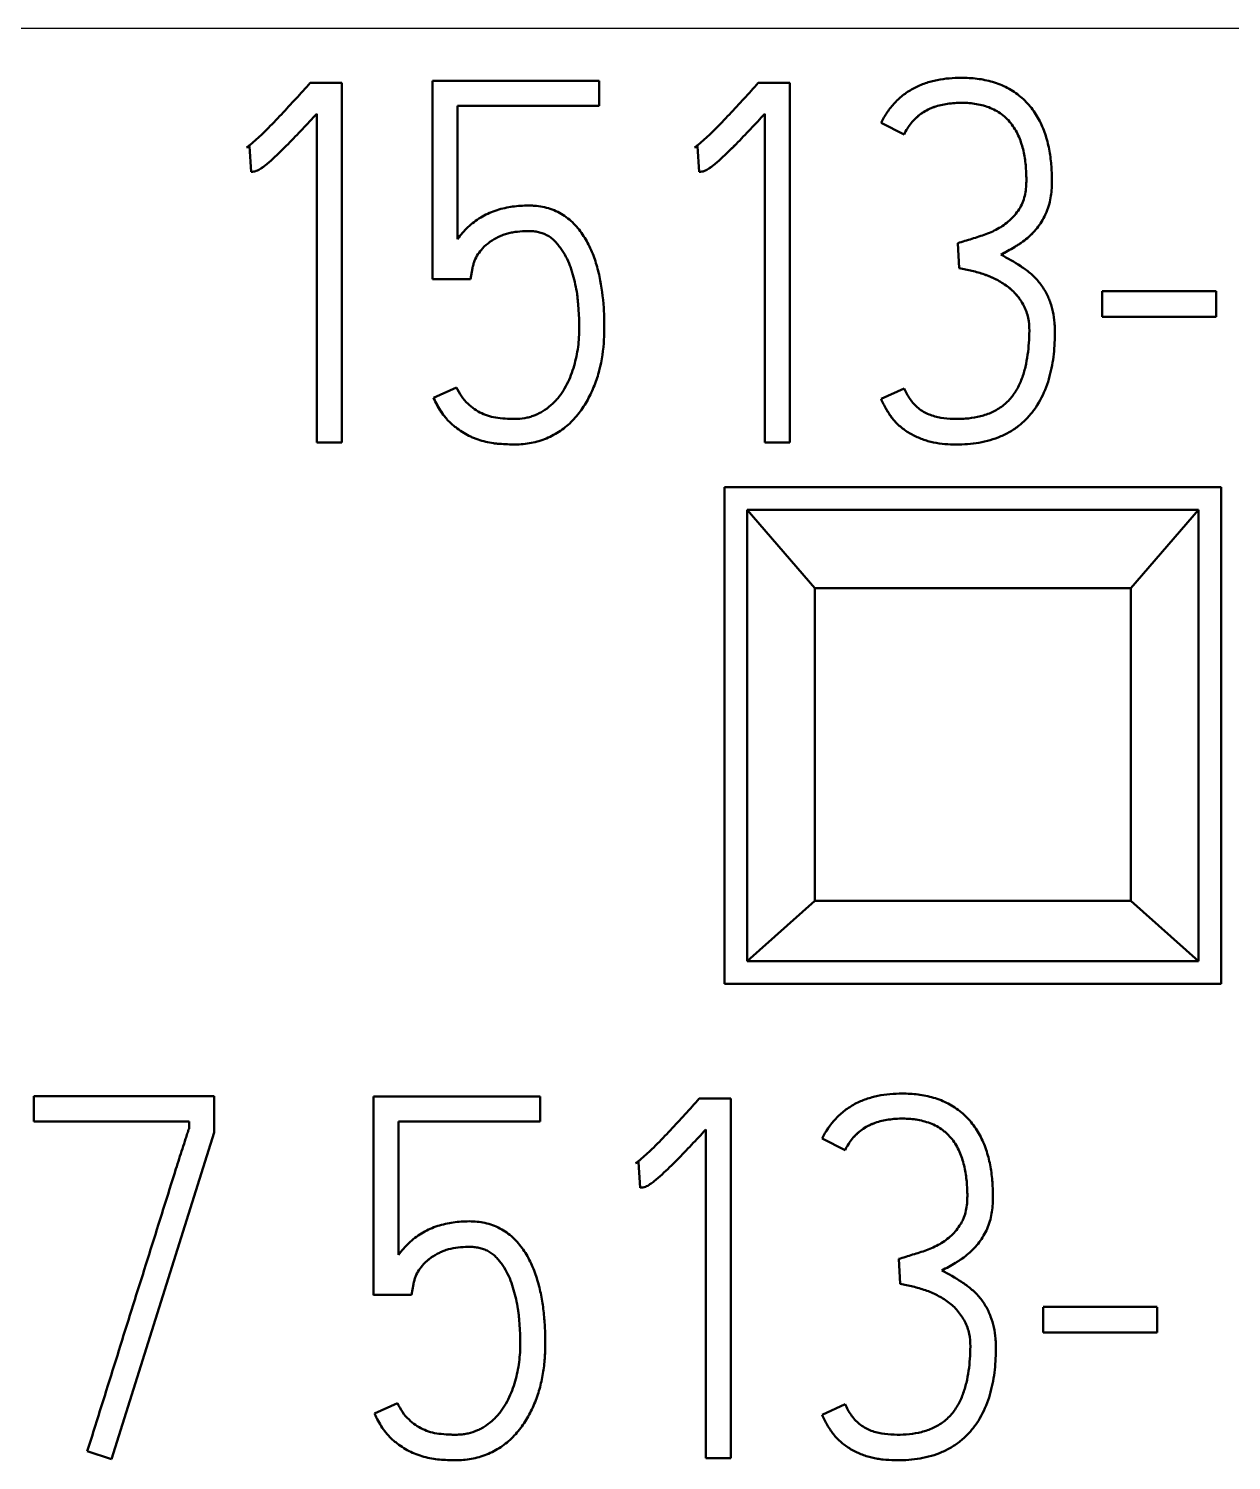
# Model space of a CAD drawing. Header units: millimetres. Extents: x 0 to 841, y 0 to 594.
# Drawn here: x 121.3 to 126.62, y 263.3 to 269.65 of the extents above; entities that cross this region are included whole.
import ezdxf

# ---------------------------------------------------------------- set-up
doc = ezdxf.new("R2010")
doc.units = ezdxf.units.MM
doc.layers.add('1', color=7, linetype='Continuous')

msp = doc.modelspace()

# ---------------------------------------------------------------- linework, layer by layer
at = {"layer": '1', "color": 7, "linetype": 'Continuous', "lineweight": 25}
msp.add_line((141.88, 269.6467), (117.08, 269.6467), dxfattribs=at)
at = {"layer": '1', "color": 7, "linetype": 'Continuous', "lineweight": 50}
for p, q in [((122.5453, 269.4068), (122.5297, 269.3889)), ((122.6851, 269.4068), (122.5453, 269.4068)), ((122.6851, 267.8131), (122.6851, 269.4066)), ((123.8258, 269.4156), (123.0869, 269.4156)), ((123.0869, 269.4154), (123.0869, 268.5364)), ((123.8258, 269.3046), (123.8258, 269.4154)), ((124.5296, 269.4068), (124.514, 269.3889)), ((124.6694, 269.4068), (124.5296, 269.4068)), ((124.6694, 267.8131), (124.6694, 269.4066)), ((125.3598, 269.3125), (125.3598, 269.3125)), ((122.5743, 269.2691), (122.5743, 267.8131)), ((123.8258, 269.3047), (123.1978, 269.3047)), ((123.1978, 269.3047), (123.8258, 269.3047)), ((123.1978, 268.7139), (123.1978, 269.3046)), ((124.5585, 269.2691), (124.5585, 267.8131)), ((125.1755, 269.1783), (125.0734, 269.2293)), ((125.0734, 269.2293), (125.1755, 269.1783)), ((125.0734, 269.2293), (125.0734, 269.2293)), ((122.2768, 269.1249), (122.2635, 269.1204)), ((122.2635, 269.1204), (122.2768, 269.1249)), ((122.2768, 269.1249), (122.2837, 269.0118)), ((122.2768, 269.1249), (122.2768, 269.1249)), ((124.2611, 269.1249), (124.2477, 269.1204)), ((124.2477, 269.1204), (124.2611, 269.1249)), ((124.2611, 269.1249), (124.2679, 269.0118)), ((124.2611, 269.1249), (124.2611, 269.1249)), ((125.1755, 269.1783), (125.1755, 269.1783)), ((122.2635, 269.1204), (122.2635, 269.1204)), ((124.2477, 269.1204), (124.2477, 269.1204)), ((122.2837, 269.0118), (122.2837, 269.0118)), ((122.3067, 269.016), (122.3067, 269.016)), ((124.2679, 269.0118), (124.2679, 269.0118)), ((124.291, 269.016), (124.291, 269.016)), ((125.8302, 268.9741), (125.8302, 268.9741)), ((125.4131, 268.6965), (125.4196, 268.5856)), ((123.2732, 268.6175), (123.2732, 268.6175)), ((123.3089, 268.6731), (123.3089, 268.6731)), ((123.2644, 268.5853), (123.2556, 268.5366)), ((123.2556, 268.5366), (123.2644, 268.5853)), ((123.2659, 268.5941), (123.2644, 268.5853)), ((123.2644, 268.5853), (123.2644, 268.5853)), ((123.2556, 268.5366), (123.0869, 268.5366)), ((123.0869, 268.5366), (123.2556, 268.5366)), ((123.2556, 268.5366), (123.2556, 268.5366)), ((126.558, 268.4836), (126.0522, 268.4836)), ((126.0522, 268.4834), (126.0522, 268.3703)), ((126.558, 268.3703), (126.558, 268.4834)), ((126.558, 268.3705), (126.0522, 268.3705)), ((126.0522, 268.3705), (126.558, 268.3705)), ((123.8479, 268.3214), (123.8479, 268.3214)), ((125.8435, 268.3038), (125.8435, 268.3038)), ((123.1932, 268.0574), (123.0915, 268.0109)), ((125.1755, 268.0529), (125.0734, 268.0064)), ((123.0915, 268.0109), (123.0915, 268.0109)), ((125.0734, 268.0064), (125.0734, 268.0064)), ((122.6851, 267.8133), (122.5743, 267.8133)), ((122.5743, 267.8133), (122.6851, 267.8133)), ((124.6694, 267.8133), (124.5585, 267.8133)), ((124.5585, 267.8133), (124.6694, 267.8133)), ((124.38, 267.6156), (124.38, 265.4156)), ((126.58, 267.6156), (124.38, 267.6156)), ((126.58, 265.4156), (126.58, 267.6156)), ((126.48, 267.5156), (124.48, 267.5156)), ((124.48, 267.5156), (124.78, 267.1682)), ((124.48, 265.5156), (124.48, 267.5156)), ((126.18, 267.1682), (126.48, 267.5156)), ((126.48, 267.5156), (126.48, 265.5156)), ((124.78, 267.1682), (126.18, 267.1682)), ((124.78, 267.1682), (124.78, 265.7835)), ((126.18, 265.7835), (126.18, 267.1682)), ((124.78, 265.7835), (124.48, 265.5156)), ((124.78, 265.7835), (126.18, 265.7835)), ((126.48, 265.5156), (126.18, 265.7835)), ((126.48, 265.5156), (124.48, 265.5156)), ((124.38, 265.4156), (126.58, 265.4156)), ((121.3208, 264.9178), (122.1195, 264.9178)), ((121.3208, 264.8046), (121.3208, 264.9177)), ((122.1195, 264.9177), (122.1195, 264.7558)), ((122.8256, 264.9156), (123.5644, 264.9156)), ((122.8256, 264.0364), (122.8256, 264.9154)), ((123.5644, 264.9154), (123.5644, 264.8046)), ((124.2526, 264.8889), (124.2682, 264.9068)), ((124.2682, 264.9068), (124.408, 264.9068)), ((124.408, 264.9066), (124.408, 263.3131)), ((125.0985, 264.8125), (125.0985, 264.8125)), ((121.3208, 264.8047), (122.0087, 264.8047)), ((122.0087, 264.8047), (121.3208, 264.8047)), ((121.6647, 263.3091), (122.1195, 264.7559)), ((122.1195, 264.7559), (121.6647, 263.3091)), ((122.0087, 264.7734), (122.0087, 264.8046)), ((122.9364, 264.8047), (123.5644, 264.8047)), ((123.5644, 264.8047), (122.9364, 264.8047)), ((122.9364, 264.8046), (122.9364, 264.2139)), ((124.2972, 263.3131), (124.2972, 264.7691)), ((124.8121, 264.7293), (124.9141, 264.6783)), ((124.9141, 264.6783), (124.8121, 264.7293)), ((124.8121, 264.7293), (124.8121, 264.7293)), ((123.9864, 264.6204), (123.9997, 264.6249)), ((123.9997, 264.6249), (123.9864, 264.6204)), ((123.9864, 264.6204), (123.9864, 264.6204)), ((124.0065, 264.5118), (123.9997, 264.6249)), ((123.9997, 264.6249), (123.9997, 264.6249)), ((124.9141, 264.6783), (124.9141, 264.6783)), ((124.0065, 264.5118), (124.0143, 264.5124)), ((124.0296, 264.516), (124.0296, 264.516)), ((125.5688, 264.4741), (125.5688, 264.4741)), ((125.1583, 264.0856), (125.1518, 264.1965)), ((123.0118, 264.1175), (123.0118, 264.1175)), ((123.0476, 264.1731), (123.0476, 264.1731)), ((122.9943, 264.0366), (123.003, 264.0853)), ((123.003, 264.0853), (122.9943, 264.0366)), ((123.003, 264.0853), (123.003, 264.0853)), ((122.8256, 264.0366), (122.9943, 264.0366)), ((122.9943, 264.0366), (122.8256, 264.0366)), ((122.9943, 264.0366), (122.9943, 264.0366)), ((125.7909, 263.9836), (126.2967, 263.9836)), ((125.7909, 263.8703), (125.7909, 263.9834)), ((126.2967, 263.9834), (126.2967, 263.8703)), ((125.7909, 263.8705), (126.2967, 263.8705)), ((126.2967, 263.8705), (125.7909, 263.8705)), ((123.5865, 263.8214), (123.5865, 263.8214)), ((125.5822, 263.8038), (125.5822, 263.8038)), ((122.8301, 263.5109), (122.9319, 263.5574)), ((124.8121, 263.5064), (124.9141, 263.5529)), ((122.8301, 263.5109), (122.8301, 263.5109)), ((124.8121, 263.5064), (124.8121, 263.5064)), ((121.5581, 263.3445), (121.6647, 263.3091)), ((121.6647, 263.3091), (121.5581, 263.3445)), ((121.5581, 263.3445), (121.5581, 263.3445)), ((121.6647, 263.3091), (121.6647, 263.3091)), ((124.408, 263.3133), (124.2972, 263.3133)), ((124.2972, 263.3133), (124.408, 263.3133))]:
    msp.add_line(p, q, dxfattribs=at)
for points, knots in [([(122.5297, 269.3889), (122.5088, 269.3653), (122.4874, 269.3421), (122.4446, 269.2957), (122.4232, 269.2726), (122.3798, 269.2268), (122.3579, 269.204), (122.3239, 269.1711), (122.3124, 269.1603), (122.2946, 269.1448), (122.2886, 269.1396), (122.2795, 269.1321), (122.2764, 269.1296), (122.2701, 269.1248), (122.2669, 269.1225), (122.2635, 269.1204)], [0, 0, 0, 0, 0.25, 0.25, 0.5, 0.5, 0.75, 0.75, 0.875, 0.875, 0.9375, 0.9375, 0.96875, 0.96875, 1, 1, 1, 1]), ([(124.514, 269.3889), (124.493, 269.3653), (124.4717, 269.3421), (124.4289, 269.2957), (124.4074, 269.2726), (124.364, 269.2268), (124.3421, 269.204), (124.3081, 269.1711), (124.2966, 269.1603), (124.2788, 269.1448), (124.2728, 269.1396), (124.2637, 269.1321), (124.2606, 269.1296), (124.2543, 269.1248), (124.2512, 269.1225), (124.2477, 269.1204)], [0, 0, 0, 0, 0.25, 0.25, 0.5, 0.5, 0.75, 0.75, 0.875, 0.875, 0.9375, 0.9375, 0.96875, 0.96875, 1, 1, 1, 1]), ([(125.4287, 269.4289), (125.3925, 269.4289), (125.3568, 269.4259), (125.3042, 269.4152), (125.2868, 269.4106), (125.2611, 269.4017), (125.2526, 269.3984), (125.236, 269.3912), (125.2117, 269.3796), (125.1889, 269.3652), (125.1673, 269.3487), (125.1603, 269.3429), (125.1469, 269.3308), (125.1277, 269.3119), (125.111, 269.2909), (125.0907, 269.2612), (125.0815, 269.2455), (125.0734, 269.2293)], [0, 0, 0, 0, 0.25, 0.25, 0.375, 0.375, 0.4375, 0.4375, 0.5, 0.625, 0.625, 0.6875, 0.6875, 0.75, 0.875, 0.875, 1, 1, 1, 1]), ([(125.6039, 268.6455), (125.6248, 268.6559), (125.6451, 268.6672), (125.6698, 268.6823), (125.6747, 268.6853), (125.6844, 268.6915), (125.6893, 268.6947), (125.7035, 268.7045), (125.7217, 268.7187), (125.7386, 268.7347), (125.7548, 268.7516), (125.7627, 268.7605), (125.7838, 268.7884), (125.7953, 268.8086), (125.807, 268.8355), (125.8092, 268.8409), (125.8133, 268.8519), (125.8151, 268.8574), (125.8199, 268.8741), (125.8224, 268.8854), (125.8282, 268.9197), (125.8298, 268.9431), (125.8303, 268.9778), (125.8301, 268.9894), (125.8294, 269.0125), (125.8289, 269.024), (125.8263, 269.0585), (125.8236, 269.0814), (125.8154, 269.127), (125.8099, 269.1499), (125.7958, 269.1942), (125.7872, 269.2157), (125.7713, 269.2467), (125.7655, 269.2569), (125.753, 269.2767), (125.7462, 269.2862), (125.7248, 269.3136), (125.7088, 269.3302), (125.682, 269.3527), (125.6725, 269.3598), (125.653, 269.3729), (125.6429, 269.3788), (125.612, 269.3951), (125.5902, 269.4037), (125.5449, 269.4171), (125.522, 269.4217), (125.4757, 269.4276), (125.4523, 269.4289), (125.4287, 269.4289)], [0, 0, 0, 0, 0.0625, 0.0625, 0.078125, 0.078125, 0.09375, 0.09375, 0.125, 0.15625, 0.15625, 0.1875, 0.1875, 0.25, 0.25, 0.265625, 0.265625, 0.28125, 0.28125, 0.3125, 0.3125, 0.375, 0.375, 0.40625, 0.40625, 0.4375, 0.4375, 0.5, 0.5, 0.5625, 0.5625, 0.625, 0.625, 0.65625, 0.65625, 0.6875, 0.6875, 0.75, 0.75, 0.78125, 0.78125, 0.8125, 0.8125, 0.875, 0.875, 0.9375, 0.9375, 1, 1, 1, 1]), ([(125.1755, 269.1783), (125.1844, 269.1959), (125.1947, 269.2127), (125.2131, 269.2356), (125.2198, 269.243), (125.2344, 269.2565), (125.242, 269.2628), (125.2578, 269.2745), (125.2661, 269.2798), (125.2791, 269.2869), (125.2835, 269.2891), (125.2926, 269.2932), (125.2973, 269.2951), (125.3207, 269.304), (125.34, 269.3092), (125.3598, 269.3125)], [0, 0, 0, 0, 0.25, 0.25, 0.375, 0.375, 0.5, 0.5, 0.625, 0.625, 0.6875, 0.6875, 0.75, 0.75, 1, 1, 1, 1]), ([(125.3598, 269.3125), (125.3499, 269.3109), (125.3402, 269.3088), (125.321, 269.3036), (125.3115, 269.3005), (125.2929, 269.2934), (125.2838, 269.2894), (125.2665, 269.2801), (125.2582, 269.2748), (125.2422, 269.263), (125.2345, 269.2566), (125.22, 269.2432), (125.2134, 269.236), (125.1949, 269.213), (125.1845, 269.196), (125.1755, 269.1783)], [0, 0, 0, 0, 0.125, 0.125, 0.25, 0.25, 0.375, 0.375, 0.5, 0.5, 0.625, 0.625, 0.75, 0.75, 1, 1, 1, 1]), ([(125.3598, 269.3125), (125.3812, 269.3157), (125.4026, 269.3177), (125.4454, 269.3183), (125.4667, 269.3171), (125.4987, 269.3124), (125.5094, 269.3103), (125.5304, 269.3051), (125.551, 269.2987), (125.5707, 269.2898), (125.5898, 269.2795), (125.599, 269.2737), (125.6162, 269.2609), (125.6243, 269.2539), (125.6394, 269.2387), (125.6465, 269.2305), (125.6659, 269.2045), (125.6763, 269.1858), (125.6931, 269.1459), (125.6993, 269.1255), (125.7087, 269.0839), (125.7119, 269.0628), (125.7161, 269.02), (125.717, 268.9987), (125.7171, 268.956), (125.7158, 268.9348), (125.7094, 268.9032), (125.7065, 268.8925), (125.6991, 268.8722), (125.6945, 268.8625), (125.6834, 268.8441), (125.6772, 268.8351), (125.6637, 268.818), (125.6492, 268.8019), (125.6327, 268.788), (125.6151, 268.775), (125.6059, 268.7691), (125.5779, 268.7526), (125.5583, 268.7435), (125.5278, 268.7322), (125.5174, 268.7289), (125.4966, 268.7222), (125.4654, 268.7122), (125.4341, 268.7027), (125.4131, 268.6965)], [0, 0, 0, 0, 0.0625, 0.0625, 0.125, 0.125, 0.15625, 0.15625, 0.1875, 0.21875, 0.21875, 0.25, 0.25, 0.28125, 0.28125, 0.3125, 0.3125, 0.375, 0.375, 0.4375, 0.4375, 0.5, 0.5, 0.5625, 0.5625, 0.625, 0.625, 0.65625, 0.65625, 0.6875, 0.6875, 0.71875, 0.71875, 0.75, 0.78125, 0.78125, 0.8125, 0.8125, 0.875, 0.875, 0.90625, 0.90625, 0.9375, 1, 1, 1, 1]), ([(122.3067, 269.016), (122.3106, 269.0172), (122.314, 269.0189), (122.3207, 269.0227), (122.3305, 269.0289), (122.3397, 269.0358), (122.3578, 269.0503), (122.3694, 269.0605), (122.4034, 269.0917), (122.4254, 269.1134), (122.4687, 269.1572), (122.49, 269.1794), (122.5324, 269.2241), (122.5534, 269.2466), (122.5743, 269.2693)], [0, 0, 0, 0, 0.03125, 0.03125, 0.0625, 0.125, 0.125, 0.25, 0.25, 0.5, 0.5, 0.75, 0.75, 1, 1, 1, 1]), ([(122.5743, 269.2693), (122.5534, 269.2466), (122.5324, 269.2241), (122.49, 269.1794), (122.4687, 269.1572), (122.4391, 269.1272), (122.4311, 269.1192), (122.4231, 269.1113)], [0, 0, 0, 0, 0.422543, 0.422543, 0.845085, 0.845085, 1, 1, 1, 1]), ([(124.291, 269.016), (124.2948, 269.0172), (124.2983, 269.0189), (124.305, 269.0227), (124.3147, 269.0289), (124.3239, 269.0358), (124.342, 269.0503), (124.3536, 269.0605), (124.3877, 269.0917), (124.4096, 269.1134), (124.4529, 269.1572), (124.4743, 269.1794), (124.5166, 269.2241), (124.5376, 269.2466), (124.5585, 269.2693)], [0, 0, 0, 0, 0.03125, 0.03125, 0.0625, 0.125, 0.125, 0.25, 0.25, 0.5, 0.5, 0.75, 0.75, 1, 1, 1, 1]), ([(124.5585, 269.2693), (124.5376, 269.2466), (124.5166, 269.2241), (124.4743, 269.1794), (124.4529, 269.1572), (124.4233, 269.1272), (124.4153, 269.1192), (124.4073, 269.1113)], [0, 0, 0, 0, 0.422543, 0.422543, 0.845085, 0.845085, 1, 1, 1, 1]), ([(122.2837, 269.0118), (122.2876, 269.0118), (122.2915, 269.0124), (122.2992, 269.0139), (122.303, 269.0149), (122.3067, 269.016)], [0, 0, 0, 0, 0.5, 0.5, 1, 1, 1, 1]), ([(122.3067, 269.016), (122.303, 269.0149), (122.2992, 269.0139), (122.2915, 269.0124), (122.2876, 269.0118), (122.2837, 269.0118)], [0, 0, 0, 0, 0.5, 0.5, 1, 1, 1, 1]), ([(122.3386, 269.0351), (122.3348, 269.0322), (122.331, 269.0295), (122.3239, 269.0247), (122.3207, 269.0226), (122.314, 269.0189), (122.3105, 269.0172), (122.3067, 269.016)], [0, 0, 0, 0, 0.377432, 0.377432, 0.688716, 0.688716, 1, 1, 1, 1]), ([(124.2679, 269.0118), (124.2718, 269.0118), (124.2757, 269.0124), (124.2834, 269.0139), (124.2872, 269.0149), (124.291, 269.016)], [0, 0, 0, 0, 0.5, 0.5, 1, 1, 1, 1]), ([(124.291, 269.016), (124.2872, 269.0149), (124.2834, 269.0139), (124.2757, 269.0124), (124.2718, 269.0118), (124.2679, 269.0118)], [0, 0, 0, 0, 0.5, 0.5, 1, 1, 1, 1]), ([(124.3228, 269.0351), (124.3191, 269.0322), (124.3153, 269.0295), (124.3082, 269.0247), (124.3049, 269.0226), (124.2982, 269.0189), (124.2947, 269.0172), (124.291, 269.016)], [0, 0, 0, 0, 0.377432, 0.377432, 0.688716, 0.688716, 1, 1, 1, 1]), ([(123.0915, 268.0109), (123.1011, 267.9898), (123.112, 267.9694), (123.1312, 267.9408), (123.138, 267.9315), (123.1492, 267.9182), (123.153, 267.9139), (123.1611, 267.9054), (123.1653, 267.9013), (123.174, 267.8934), (123.1784, 267.8897), (123.1875, 267.8824), (123.2012, 267.8717), (123.2156, 267.8619), (123.2354, 267.8499), (123.2457, 267.8443), (123.2616, 267.8368), (123.2671, 267.8345), (123.278, 267.8302), (123.2835, 267.8282), (123.3111, 267.8189), (123.3337, 267.8132), (123.3628, 267.8091), (123.3687, 267.8085), (123.3804, 267.8075), (123.3863, 267.8071), (123.4039, 267.806), (123.4156, 267.8054), (123.4391, 267.8045), (123.4509, 267.8043), (123.4743, 267.805), (123.486, 267.8058), (123.5094, 267.8086), (123.5211, 267.8105), (123.5443, 267.8155), (123.5557, 267.8186), (123.5893, 267.8296), (123.6107, 267.8391), (123.6416, 267.8568), (123.6516, 267.8632), (123.6706, 267.877), (123.6889, 267.8917), (123.7056, 267.9081), (123.7215, 267.9255), (123.7291, 267.9346), (123.7505, 267.9627), (123.7631, 267.9823), (123.7799, 268.0129), (123.7852, 268.0233), (123.7951, 268.0446), (123.7997, 268.0554), (123.8126, 268.0882), (123.8198, 268.1104), (123.8374, 268.1778), (123.8438, 268.2239), (123.8478, 268.2941), (123.8481, 268.3174), (123.8475, 268.364), (123.8466, 268.3872), (123.8421, 268.4567), (123.8364, 268.5028), (123.8216, 268.5715), (123.8156, 268.5943), (123.801, 268.6388), (123.7924, 268.6606), (123.777, 268.6924), (123.7715, 268.7028), (123.7596, 268.723), (123.7533, 268.7328), (123.7329, 268.7613), (123.7177, 268.7789), (123.6911, 268.8026), (123.6818, 268.81), (123.6623, 268.8233), (123.6522, 268.8292), (123.631, 268.8397), (123.6199, 268.8443), (123.5974, 268.8519), (123.5745, 268.8579), (123.5511, 268.861), (123.5332, 268.8624), (123.5273, 268.8627), (123.5154, 268.863), (123.5095, 268.863), (123.48, 268.8625), (123.4565, 268.8607), (123.4216, 268.8552), (123.41, 268.8529), (123.387, 268.8471), (123.3755, 268.8438), (123.3531, 268.8361), (123.3421, 268.8317), (123.3208, 268.8218), (123.3105, 268.8161), (123.2903, 268.8038), (123.2803, 268.7972), (123.2614, 268.7829), (123.2525, 268.7753), (123.2269, 268.7511), (123.2113, 268.7336), (123.1978, 268.7141)], [0, 0, 0, 0, 0.03125, 0.03125, 0.046875, 0.046875, 0.054687, 0.054687, 0.0625, 0.0625, 0.070312, 0.070312, 0.078125, 0.09375, 0.09375, 0.109375, 0.109375, 0.117187, 0.117187, 0.125, 0.125, 0.15625, 0.15625, 0.164062, 0.164062, 0.171875, 0.171875, 0.1875, 0.1875, 0.203125, 0.203125, 0.21875, 0.21875, 0.234375, 0.234375, 0.25, 0.25, 0.28125, 0.28125, 0.296875, 0.296875, 0.3125, 0.328125, 0.328125, 0.34375, 0.34375, 0.375, 0.375, 0.390625, 0.390625, 0.40625, 0.40625, 0.4375, 0.4375, 0.5, 0.5, 0.53125, 0.53125, 0.5625, 0.5625, 0.625, 0.625, 0.65625, 0.65625, 0.6875, 0.6875, 0.703125, 0.703125, 0.71875, 0.71875, 0.75, 0.75, 0.765625, 0.765625, 0.78125, 0.78125, 0.796875, 0.796875, 0.8125, 0.828125, 0.828125, 0.835938, 0.835938, 0.84375, 0.84375, 0.875, 0.875, 0.890625, 0.890625, 0.90625, 0.90625, 0.921875, 0.921875, 0.9375, 0.9375, 0.953125, 0.953125, 0.96875, 0.96875, 1, 1, 1, 1]), ([(123.3089, 268.6731), (123.3186, 268.6842), (123.3297, 268.6936), (123.3535, 268.7102), (123.3663, 268.7174), (123.3826, 268.7256), (123.3859, 268.7272), (123.3925, 268.7301), (123.4027, 268.7342), (123.4131, 268.7375), (123.4272, 268.7412), (123.4344, 268.7428), (123.4488, 268.7454), (123.4561, 268.7464), (123.4778, 268.7488), (123.4924, 268.7496), (123.5144, 268.7499), (123.5217, 268.7498), (123.5364, 268.7487), (123.5508, 268.7468), (123.565, 268.7432), (123.5789, 268.7385), (123.5857, 268.7356), (123.5986, 268.729), (123.6047, 268.7252), (123.6165, 268.7167), (123.6221, 268.7119), (123.6325, 268.7016), (123.6372, 268.6961), (123.6465, 268.685), (123.6509, 268.6792), (123.6635, 268.6616), (123.6712, 268.6491), (123.6846, 268.6235), (123.6905, 268.6103), (123.6981, 268.5901), (123.7004, 268.5833), (123.7048, 268.5697), (123.7069, 268.5628), (123.7128, 268.542), (123.7164, 268.528), (123.7225, 268.4998), (123.7263, 268.4787), (123.729, 268.4574), (123.7305, 268.4433), (123.7311, 268.4362), (123.733, 268.4149), (123.7341, 268.4007), (123.7358, 268.3723), (123.7364, 268.3581), (123.7371, 268.3296), (123.7372, 268.3153), (123.7359, 268.2724), (123.7331, 268.2435), (123.7234, 268.187), (123.7166, 268.1591), (123.7028, 268.1182), (123.6976, 268.1046), (123.6859, 268.0783), (123.6794, 268.0655), (123.665, 268.0407), (123.6571, 268.0287), (123.6437, 268.0115), (123.639, 268.006), (123.6293, 267.9953), (123.6141, 267.9798), (123.5972, 267.9663), (123.5792, 267.954), (123.573, 267.9501), (123.5603, 267.943), (123.5474, 267.9365), (123.5339, 267.9314), (123.5202, 267.9269), (123.5131, 267.925), (123.4917, 267.9203), (123.4774, 267.9185), (123.4557, 267.9176), (123.4485, 267.9176), (123.4341, 267.9178), (123.4268, 267.918), (123.4051, 267.919), (123.3906, 267.9203), (123.3762, 267.9222)], [0, 0, 0, 0, 0.03125, 0.03125, 0.0625, 0.0625, 0.070312, 0.070312, 0.078125, 0.09375, 0.09375, 0.109375, 0.109375, 0.125, 0.125, 0.15625, 0.15625, 0.171875, 0.171875, 0.1875, 0.203125, 0.203125, 0.21875, 0.21875, 0.234375, 0.234375, 0.25, 0.25, 0.265625, 0.265625, 0.28125, 0.28125, 0.3125, 0.3125, 0.34375, 0.34375, 0.359375, 0.359375, 0.375, 0.375, 0.40625, 0.40625, 0.4375, 0.453125, 0.453125, 0.46875, 0.46875, 0.5, 0.5, 0.53125, 0.53125, 0.5625, 0.5625, 0.625, 0.625, 0.6875, 0.6875, 0.71875, 0.71875, 0.75, 0.75, 0.78125, 0.78125, 0.796875, 0.796875, 0.8125, 0.84375, 0.84375, 0.859375, 0.859375, 0.875, 0.890625, 0.890625, 0.90625, 0.90625, 0.9375, 0.9375, 0.953125, 0.953125, 0.96875, 0.96875, 1, 1, 1, 1]), ([(125.7432, 268.7395), (125.7365, 268.7327), (125.7294, 268.7261), (125.7133, 268.7122), (125.7041, 268.705), (125.6897, 268.6949), (125.6848, 268.6918), (125.675, 268.6855), (125.6503, 268.6701), (125.6249, 268.6559), (125.6039, 268.6455)], [0, 0, 0, 0, 0.171328, 0.171328, 0.378496, 0.378496, 0.48208, 0.48208, 0.585664, 1, 1, 1, 1]), ([(123.2644, 268.5853), (123.2644, 268.5867), (123.2646, 268.5881), (123.2651, 268.5908), (123.2654, 268.5922), (123.2664, 268.5963), (123.2672, 268.5989), (123.2696, 268.6069), (123.2714, 268.6122), (123.2732, 268.6175)], [0, 0, 0, 0, 0.125, 0.125, 0.25, 0.25, 0.5, 0.5, 1, 1, 1, 1]), ([(123.2732, 268.6175), (123.2769, 268.6279), (123.2822, 268.6377), (123.2945, 268.6562), (123.3015, 268.6648), (123.3089, 268.6731)], [0, 0, 0, 0, 0.5, 0.5, 1, 1, 1, 1]), ([(123.3089, 268.6731), (123.3015, 268.6648), (123.2945, 268.6562), (123.2822, 268.6377), (123.2769, 268.628), (123.2732, 268.6175)], [0, 0, 0, 0, 0.5, 0.5, 1, 1, 1, 1]), ([(125.0734, 268.0064), (125.0802, 267.991), (125.0879, 267.9761), (125.1004, 267.9545), (125.1048, 267.9474), (125.1116, 267.9369), (125.1139, 267.9335), (125.1186, 267.9266), (125.1261, 267.9166), (125.1344, 267.9071), (125.1463, 267.8948), (125.1525, 267.8891), (125.1717, 267.8727), (125.1854, 267.863), (125.2142, 267.846), (125.2294, 267.8387), (125.2531, 267.8291), (125.261, 267.8262), (125.2771, 267.8208), (125.2852, 267.8184), (125.3098, 267.8124), (125.3265, 267.8096), (125.3604, 267.8059), (125.3772, 267.805), (125.4277, 267.804), (125.4613, 267.8056), (125.5113, 267.8129), (125.5279, 267.8161), (125.561, 267.8246), (125.5933, 267.8349), (125.6238, 267.8493), (125.646, 267.8617), (125.6533, 267.8662), (125.6676, 267.8756), (125.6882, 267.8904), (125.707, 267.9072), (125.7245, 267.9254), (125.7301, 267.9316), (125.7409, 267.9446), (125.7462, 267.9513), (125.7712, 267.9856), (125.7872, 268.0152), (125.8063, 268.0622), (125.8119, 268.0782), (125.8213, 268.1104), (125.8253, 268.1266), (125.8353, 268.1757), (125.8394, 268.2089), (125.8427, 268.2593), (125.8433, 268.2762), (125.8435, 268.3014), (125.8436, 268.3098), (125.8431, 268.3265), (125.8426, 268.3349), (125.8406, 268.3599), (125.8383, 268.3766), (125.8329, 268.4014), (125.8308, 268.4097), (125.826, 268.4258), (125.8232, 268.4338), (125.8142, 268.4573), (125.807, 268.4725), (125.7941, 268.4944), (125.7894, 268.5016), (125.7796, 268.5154), (125.7744, 268.522), (125.758, 268.5412), (125.7461, 268.5531), (125.7267, 268.5695), (125.7199, 268.5748), (125.7061, 268.5848), (125.6991, 268.5895), (125.6636, 268.6128), (125.6341, 268.6297), (125.6039, 268.6455)], [0, 0, 0, 0, 0.03125, 0.03125, 0.046875, 0.046875, 0.054688, 0.054688, 0.0625, 0.078125, 0.078125, 0.09375, 0.09375, 0.125, 0.125, 0.15625, 0.15625, 0.171875, 0.171875, 0.1875, 0.1875, 0.21875, 0.21875, 0.25, 0.25, 0.3125, 0.3125, 0.34375, 0.34375, 0.375, 0.40625, 0.40625, 0.421875, 0.421875, 0.4375, 0.46875, 0.46875, 0.484375, 0.484375, 0.5, 0.5, 0.5625, 0.5625, 0.59375, 0.59375, 0.625, 0.625, 0.6875, 0.6875, 0.71875, 0.71875, 0.734375, 0.734375, 0.75, 0.75, 0.78125, 0.78125, 0.796875, 0.796875, 0.8125, 0.8125, 0.84375, 0.84375, 0.859375, 0.859375, 0.875, 0.875, 0.90625, 0.90625, 0.921875, 0.921875, 0.9375, 0.9375, 1, 1, 1, 1]), ([(125.4196, 268.5856), (125.4387, 268.5825), (125.4575, 268.5785), (125.4854, 268.5714), (125.4947, 268.5689), (125.5131, 268.5635), (125.5223, 268.5607), (125.5497, 268.5514), (125.5673, 268.544), (125.5926, 268.5308), (125.6008, 268.5261), (125.617, 268.5161), (125.625, 268.5108), (125.6482, 268.4936), (125.662, 268.4805), (125.6803, 268.4587), (125.6861, 268.4511), (125.6967, 268.4352), (125.7017, 268.4271), (125.7103, 268.4103), (125.714, 268.4016), (125.7203, 268.3838), (125.7228, 268.3746), (125.7287, 268.3465), (125.7304, 268.3275), (125.7304, 268.3084)], [0, 0, 0, 0, 0.125, 0.125, 0.1875, 0.1875, 0.25, 0.25, 0.375, 0.375, 0.4375, 0.4375, 0.5, 0.5, 0.625, 0.625, 0.6875, 0.6875, 0.75, 0.75, 0.8125, 0.8125, 0.875, 0.875, 1, 1, 1, 1]), ([(125.7304, 268.3084), (125.7304, 268.3275), (125.7287, 268.3465), (125.7229, 268.3744), (125.7203, 268.3836), (125.714, 268.4017), (125.7103, 268.4105), (125.7016, 268.4273), (125.6966, 268.4354), (125.686, 268.4512), (125.6802, 268.4589), (125.6617, 268.4808), (125.6479, 268.4938), (125.6248, 268.5109), (125.6168, 268.5162), (125.6005, 268.5263), (125.5756, 268.5404), (125.5494, 268.5516), (125.5222, 268.5607), (125.513, 268.5635), (125.4945, 268.5689), (125.4853, 268.5715), (125.4574, 268.5785), (125.4386, 268.5825), (125.4196, 268.5856)], [0, 0, 0, 0, 0.125, 0.125, 0.1875, 0.1875, 0.25, 0.25, 0.3125, 0.3125, 0.375, 0.375, 0.5, 0.5, 0.5625, 0.5625, 0.625, 0.75, 0.75, 0.8125, 0.8125, 0.875, 0.875, 1, 1, 1, 1]), ([(125.7304, 268.3084), (125.73, 268.2723), (125.7277, 268.2364), (125.7202, 268.1832), (125.7169, 268.1655), (125.7085, 268.1305), (125.7034, 268.113), (125.6907, 268.0792), (125.6831, 268.0629), (125.6695, 268.0393), (125.6645, 268.0316), (125.6539, 268.017), (125.6482, 268.0099), (125.6361, 267.9966), (125.6296, 267.9903), (125.6159, 267.9784), (125.6086, 267.9728), (125.5861, 267.9575), (125.57, 267.9491), (125.5446, 267.9389), (125.536, 267.9358), (125.5185, 267.9306), (125.5098, 267.9284), (125.4832, 267.9228), (125.4653, 267.9204), (125.4381, 267.9184), (125.429, 267.9179), (125.4108, 267.9176), (125.4017, 267.9176), (125.3745, 267.9184), (125.3565, 267.92), (125.3297, 267.9246), (125.3208, 267.9265), (125.3031, 267.9313), (125.2944, 267.9342), (125.2775, 267.941), (125.2694, 267.9449), (125.2537, 267.9541), (125.2461, 267.9594), (125.2248, 267.9767), (125.2127, 267.9902), (125.1916, 268.0201), (125.1829, 268.0361), (125.1755, 268.0529)], [0, 0, 0, 0, 0.125, 0.125, 0.1875, 0.1875, 0.25, 0.25, 0.3125, 0.3125, 0.34375, 0.34375, 0.375, 0.375, 0.40625, 0.40625, 0.4375, 0.4375, 0.5, 0.5, 0.53125, 0.53125, 0.5625, 0.5625, 0.625, 0.625, 0.65625, 0.65625, 0.6875, 0.6875, 0.75, 0.75, 0.78125, 0.78125, 0.8125, 0.8125, 0.84375, 0.84375, 0.875, 0.875, 0.9375, 0.9375, 1, 1, 1, 1]), ([(123.2442, 267.9843), (123.2332, 267.9944), (123.2237, 268.0061), (123.2069, 268.0308), (123.1997, 268.0439), (123.1932, 268.0574)], [0, 0, 0, 0, 0.5, 0.5, 1, 1, 1, 1]), ([(123.1429, 267.9257), (123.1369, 267.933), (123.1313, 267.9407), (123.1126, 267.9684), (123.1013, 267.9893), (123.0915, 268.0109)], [0, 0, 0, 0, 0.286988, 0.286988, 1, 1, 1, 1]), ([(123.3762, 267.9222), (123.3639, 267.9237), (123.3517, 267.9261), (123.3278, 267.9329), (123.3162, 267.9373), (123.2937, 267.9479), (123.2831, 267.9542), (123.2629, 267.9681), (123.2533, 267.9758), (123.2442, 267.9843)], [0, 0, 0, 0, 0.25, 0.25, 0.5, 0.5, 0.75, 0.75, 1, 1, 1, 1]), ([(125.1378, 267.9036), (125.133, 267.9087), (125.1284, 267.9141), (125.1214, 267.9229), (125.1189, 267.9262), (125.1141, 267.9331), (125.1118, 267.9366), (125.105, 267.9472), (125.1006, 267.9543), (125.0879, 267.976), (125.0802, 267.9909), (125.0734, 268.0064)], [0, 0, 0, 0, 0.171328, 0.171328, 0.274912, 0.274912, 0.378496, 0.378496, 0.585664, 0.585664, 1, 1, 1, 1]), ([(123.9864, 264.6204), (123.9898, 264.6225), (123.993, 264.6248), (123.9993, 264.6296), (124.0085, 264.637), (124.0174, 264.6448), (124.0352, 264.6603), (124.0468, 264.6711), (124.0808, 264.704), (124.1027, 264.7268), (124.1461, 264.7726), (124.1675, 264.7957), (124.2103, 264.8421), (124.2316, 264.8653), (124.2526, 264.8889)], [0, 0, 0, 0, 0.03125, 0.03125, 0.0625, 0.125, 0.125, 0.25, 0.25, 0.5, 0.5, 0.75, 0.75, 1, 1, 1, 1]), ([(124.8121, 264.7293), (124.8283, 264.7616), (124.8481, 264.7913), (124.8789, 264.8243), (124.8854, 264.8307), (124.8988, 264.8427), (124.9195, 264.86), (124.9421, 264.8744), (124.9738, 264.8913), (124.9907, 264.8985), (125.0247, 264.9103), (125.042, 264.915), (125.0771, 264.9222), (125.095, 264.9248), (125.1311, 264.9281), (125.1492, 264.9289), (125.1674, 264.9289)], [0, 0, 0, 0, 0.25, 0.25, 0.3125, 0.3125, 0.375, 0.5, 0.5, 0.625, 0.625, 0.75, 0.75, 0.875, 0.875, 1, 1, 1, 1]), ([(125.1674, 264.9289), (125.1909, 264.9289), (125.2142, 264.9276), (125.2604, 264.9217), (125.2833, 264.9172), (125.3171, 264.9072), (125.3283, 264.9034), (125.35, 264.8947), (125.3711, 264.885), (125.3912, 264.8731), (125.4107, 264.8601), (125.4202, 264.8531), (125.4471, 264.8306), (125.4632, 264.8139), (125.4848, 264.7864), (125.4916, 264.7768), (125.5041, 264.757), (125.5099, 264.7469), (125.5257, 264.7159), (125.5344, 264.6943), (125.5486, 264.6497), (125.554, 264.6272), (125.5622, 264.5818), (125.5649, 264.5589), (125.5675, 264.5243), (125.5681, 264.5128), (125.5688, 264.4896), (125.5689, 264.4779), (125.5685, 264.4431), (125.5669, 264.42), (125.5611, 264.3857), (125.5586, 264.3743), (125.5521, 264.3519), (125.548, 264.341), (125.5388, 264.3198), (125.5337, 264.3095), (125.5221, 264.2894), (125.5157, 264.2795), (125.5016, 264.2609), (125.494, 264.2522), (125.478, 264.2354), (125.4696, 264.2274), (125.452, 264.2122), (125.4427, 264.2049), (125.4283, 264.1949), (125.4235, 264.1917), (125.4136, 264.1855), (125.3889, 264.1701), (125.3635, 264.1559), (125.3426, 264.1455)], [0, 0, 0, 0, 0.0625, 0.0625, 0.125, 0.125, 0.15625, 0.15625, 0.1875, 0.21875, 0.21875, 0.25, 0.25, 0.3125, 0.3125, 0.34375, 0.34375, 0.375, 0.375, 0.4375, 0.4375, 0.5, 0.5, 0.5625, 0.5625, 0.59375, 0.59375, 0.625, 0.625, 0.6875, 0.6875, 0.71875, 0.71875, 0.75, 0.75, 0.78125, 0.78125, 0.8125, 0.8125, 0.84375, 0.84375, 0.875, 0.875, 0.90625, 0.90625, 0.921875, 0.921875, 0.9375, 1, 1, 1, 1]), ([(125.0985, 264.8125), (125.0886, 264.8109), (125.0789, 264.8088), (125.0597, 264.8036), (125.0502, 264.8005), (125.0316, 264.7934), (125.0225, 264.7894), (125.0052, 264.7801), (124.9969, 264.7748), (124.9809, 264.763), (124.9732, 264.7566), (124.9587, 264.7432), (124.952, 264.736), (124.9335, 264.713), (124.9231, 264.696), (124.9141, 264.6783)], [0, 0, 0, 0, 0.125, 0.125, 0.25, 0.25, 0.375, 0.375, 0.5, 0.5, 0.625, 0.625, 0.75, 0.75, 1, 1, 1, 1]), ([(124.9141, 264.6783), (124.9231, 264.6959), (124.9333, 264.7127), (124.9517, 264.7356), (124.9585, 264.743), (124.973, 264.7565), (124.9806, 264.7628), (124.9965, 264.7745), (125.0047, 264.7798), (125.0178, 264.7869), (125.0222, 264.7891), (125.0313, 264.7932), (125.036, 264.7951), (125.0594, 264.804), (125.0786, 264.8092), (125.0985, 264.8125)], [0, 0, 0, 0, 0.25, 0.25, 0.375, 0.375, 0.5, 0.5, 0.625, 0.625, 0.6875, 0.6875, 0.75, 0.75, 1, 1, 1, 1]), ([(125.0985, 264.8125), (125.1199, 264.8157), (125.1413, 264.8177), (125.184, 264.8183), (125.2053, 264.8171), (125.2279, 264.8138), (125.2291, 264.8136), (125.2303, 264.8134)], [0, 0, 0, 0, 0.486027, 0.486027, 0.972053, 0.972053, 1, 1, 1, 1]), ([(125.1518, 264.1965), (125.1724, 264.2026), (125.2032, 264.212), (125.2339, 264.2218), (125.2543, 264.2283), (125.2646, 264.2316), (125.2847, 264.239), (125.2947, 264.243), (125.3142, 264.2521), (125.3239, 264.257), (125.352, 264.2733), (125.3696, 264.2857), (125.3932, 264.308), (125.4006, 264.316), (125.4141, 264.3327), (125.4203, 264.3414), (125.4287, 264.3551), (125.4314, 264.3598), (125.4362, 264.3695), (125.4384, 264.3745), (125.4443, 264.3896), (125.4472, 264.3999), (125.454, 264.4313), (125.4557, 264.4531), (125.4557, 264.496), (125.4548, 264.5174), (125.4509, 264.5601), (125.4478, 264.5814), (125.4385, 264.6236), (125.4323, 264.6442), (125.42, 264.674), (125.4153, 264.6838), (125.4048, 264.7027), (125.3933, 264.7209), (125.3794, 264.7373), (125.368, 264.7489), (125.364, 264.7527), (125.3558, 264.7598), (125.3432, 264.7701), (125.3297, 264.7788), (125.3108, 264.7891), (125.3008, 264.7937), (125.2704, 264.8054), (125.2495, 264.8105), (125.2174, 264.8154), (125.2065, 264.8165), (125.1848, 264.8178), (125.174, 264.8181), (125.1415, 264.8178), (125.12, 264.8158), (125.0985, 264.8125)], [0, 0, 0, 0, 0.0625, 0.09375, 0.09375, 0.125, 0.125, 0.15625, 0.15625, 0.1875, 0.1875, 0.25, 0.25, 0.28125, 0.28125, 0.3125, 0.3125, 0.328125, 0.328125, 0.34375, 0.34375, 0.375, 0.375, 0.4375, 0.4375, 0.5, 0.5, 0.5625, 0.5625, 0.625, 0.625, 0.65625, 0.65625, 0.6875, 0.71875, 0.71875, 0.734375, 0.734375, 0.75, 0.78125, 0.78125, 0.8125, 0.8125, 0.875, 0.875, 0.90625, 0.90625, 0.9375, 0.9375, 1, 1, 1, 1]), ([(121.5581, 263.3445), (121.5956, 263.4636), (121.6329, 263.5828), (121.7075, 263.8211), (121.7448, 263.9403), (121.8198, 264.1785), (121.8571, 264.2976), (121.9133, 264.4763), (121.932, 264.5359), (121.9602, 264.6251), (121.9745, 264.6697), (121.9912, 264.7217), (121.9985, 264.744), (122.0021, 264.7551), (122.0033, 264.7588), (122.0052, 264.7644), (122.0059, 264.7662), (122.0068, 264.769), (122.0072, 264.7699), (122.0079, 264.7717), (122.0082, 264.7726), (122.0087, 264.7735)], [0, 0, 0, 0, 0.25, 0.25, 0.5, 0.5, 0.75, 0.75, 0.875, 0.875, 0.9375, 0.96875, 0.984375, 0.984375, 0.992187, 0.992187, 0.996094, 0.996094, 0.998047, 0.998047, 1, 1, 1, 1]), ([(124.2972, 264.7693), (124.2763, 264.7466), (124.2553, 264.7241), (124.2129, 264.6794), (124.1916, 264.6572), (124.1482, 264.6133), (124.1263, 264.5917), (124.0922, 264.5605), (124.0807, 264.5503), (124.0626, 264.5359), (124.0565, 264.5312), (124.0468, 264.5247), (124.0436, 264.5226), (124.0368, 264.5189), (124.0334, 264.5172), (124.0296, 264.516)], [0, 0, 0, 0, 0.25, 0.25, 0.5, 0.5, 0.75, 0.75, 0.875, 0.875, 0.9375, 0.9375, 0.96875, 0.96875, 1, 1, 1, 1]), ([(124.0296, 264.516), (124.0259, 264.5149), (124.0221, 264.5139), (124.0144, 264.5124), (124.0105, 264.5118), (124.0065, 264.5118)], [0, 0, 0, 0, 0.5, 0.5, 1, 1, 1, 1]), ([(122.9364, 264.2141), (122.9499, 264.2335), (122.9654, 264.2509), (122.9907, 264.2749), (122.9996, 264.2825), (123.0183, 264.2967), (123.0281, 264.3033), (123.0483, 264.3156), (123.0586, 264.3214), (123.0798, 264.3313), (123.0907, 264.3357), (123.1129, 264.3434), (123.1242, 264.3467), (123.1472, 264.3525), (123.1588, 264.3549), (123.1935, 264.3605), (123.2168, 264.3624), (123.2519, 264.3631), (123.2636, 264.3629), (123.2871, 264.3613), (123.299, 264.3598), (123.3338, 264.3533), (123.3562, 264.3461), (123.399, 264.3254), (123.4185, 264.3123), (123.445, 264.2891), (123.4535, 264.2807), (123.4692, 264.2633), (123.4765, 264.2542), (123.4903, 264.2353), (123.4967, 264.2255), (123.5087, 264.2055), (123.5143, 264.1951), (123.5299, 264.1635), (123.5385, 264.1418), (123.5532, 264.0978), (123.5593, 264.0754), (123.5693, 264.0299), (123.5733, 264.0068), (123.5796, 263.9606), (123.5819, 263.9374), (123.5851, 263.8912), (123.586, 263.868), (123.5867, 263.8217), (123.5866, 263.7985), (123.5842, 263.7521), (123.5821, 263.7289), (123.5755, 263.6824), (123.571, 263.6595), (123.5596, 263.6144), (123.5526, 263.5922), (123.5401, 263.5595), (123.5356, 263.5487), (123.5258, 263.5273), (123.5206, 263.5168), (123.5039, 263.4859), (123.4915, 263.4662), (123.4705, 263.4381), (123.4632, 263.429), (123.4474, 263.4114), (123.4391, 263.403), (123.4131, 263.3792), (123.3943, 263.3653), (123.3639, 263.3473), (123.3533, 263.3417), (123.3319, 263.3319), (123.3101, 263.3232), (123.2875, 263.3167), (123.2646, 263.3114), (123.2529, 263.3093), (123.2294, 263.3063), (123.2177, 263.3053), (123.1942, 263.3044), (123.1826, 263.3045), (123.1592, 263.3051), (123.1475, 263.3057), (123.1242, 263.3071), (123.1126, 263.3078), (123.0893, 263.3107), (123.0777, 263.3128), (123.0546, 263.3181), (123.0431, 263.3213), (123.0207, 263.3286), (123.0097, 263.3326), (122.9883, 263.3423), (122.9779, 263.3477), (122.9576, 263.3598), (122.9477, 263.3664), (122.9333, 263.3768), (122.9286, 263.3804), (122.9194, 263.3877), (122.9149, 263.3915), (122.893, 263.4109), (122.8779, 263.4289), (122.8512, 263.4684), (122.84, 263.4893), (122.8301, 263.5109)], [0, 0, 0, 0, 0.03125, 0.03125, 0.046875, 0.046875, 0.0625, 0.0625, 0.078125, 0.078125, 0.09375, 0.09375, 0.109375, 0.109375, 0.125, 0.125, 0.15625, 0.15625, 0.171875, 0.171875, 0.1875, 0.1875, 0.21875, 0.21875, 0.25, 0.25, 0.265625, 0.265625, 0.28125, 0.28125, 0.296875, 0.296875, 0.3125, 0.3125, 0.34375, 0.34375, 0.375, 0.375, 0.40625, 0.40625, 0.4375, 0.4375, 0.46875, 0.46875, 0.5, 0.5, 0.53125, 0.53125, 0.5625, 0.5625, 0.59375, 0.59375, 0.609375, 0.609375, 0.625, 0.625, 0.65625, 0.65625, 0.671875, 0.671875, 0.6875, 0.6875, 0.71875, 0.71875, 0.734375, 0.734375, 0.75, 0.765625, 0.765625, 0.78125, 0.78125, 0.796875, 0.796875, 0.8125, 0.8125, 0.828125, 0.828125, 0.84375, 0.84375, 0.859375, 0.859375, 0.875, 0.875, 0.890625, 0.890625, 0.90625, 0.90625, 0.921875, 0.921875, 0.929687, 0.929687, 0.9375, 0.9375, 0.96875, 0.96875, 1, 1, 1, 1]), ([(123.1149, 263.4222), (123.1294, 263.4203), (123.1438, 263.419), (123.1656, 263.418), (123.1729, 263.4178), (123.1874, 263.4176), (123.1946, 263.4176), (123.2091, 263.4182), (123.2164, 263.4189), (123.2309, 263.4207), (123.2382, 263.422), (123.2595, 263.4268), (123.2733, 263.4313), (123.2932, 263.4401), (123.2998, 263.4434), (123.3125, 263.4507), (123.3187, 263.4546), (123.3367, 263.467), (123.348, 263.4761), (123.3639, 263.4911), (123.369, 263.4964), (123.3788, 263.5073), (123.3834, 263.5128), (123.3967, 263.53), (123.4046, 263.5422), (123.419, 263.5674), (123.4256, 263.5805), (123.4371, 263.6069), (123.4422, 263.6204), (123.4558, 263.6613), (123.4626, 263.6893), (123.4721, 263.7465), (123.4747, 263.7752), (123.4758, 263.8181), (123.4757, 263.8324), (123.4749, 263.861), (123.4743, 263.8753), (123.4725, 263.9039), (123.4714, 263.9182), (123.4695, 263.9396), (123.4688, 263.9468), (123.4672, 263.9611), (123.4662, 263.9682), (123.4608, 264.0039), (123.4545, 264.0319), (123.4424, 264.0734), (123.438, 264.0872), (123.4276, 264.1139), (123.4157, 264.1399), (123.4005, 264.1641), (123.3877, 264.1816), (123.3832, 264.1873), (123.3739, 264.1983), (123.3691, 264.2037), (123.3587, 264.2137), (123.3531, 264.2183), (123.3411, 264.2267), (123.3348, 264.2303), (123.3219, 264.2367), (123.3152, 264.2394), (123.3014, 264.2438), (123.2943, 264.2455), (123.28, 264.2481), (123.2728, 264.2489), (123.2583, 264.2498), (123.2511, 264.2499), (123.2294, 264.2495), (123.2148, 264.2487), (123.1861, 264.2454), (123.1719, 264.2429), (123.1509, 264.2373), (123.144, 264.235), (123.1304, 264.2299), (123.1238, 264.2269), (123.1045, 264.2172), (123.092, 264.2101), (123.0742, 264.1976), (123.0684, 264.1932), (123.0575, 264.1836), (123.0524, 264.1786), (123.0476, 264.1731)], [0, 0, 0, 0, 0.03125, 0.03125, 0.046875, 0.046875, 0.0625, 0.0625, 0.078125, 0.078125, 0.09375, 0.09375, 0.125, 0.125, 0.140625, 0.140625, 0.15625, 0.15625, 0.1875, 0.1875, 0.203125, 0.203125, 0.21875, 0.21875, 0.25, 0.25, 0.28125, 0.28125, 0.3125, 0.3125, 0.375, 0.375, 0.4375, 0.4375, 0.46875, 0.46875, 0.5, 0.5, 0.53125, 0.53125, 0.546875, 0.546875, 0.5625, 0.5625, 0.625, 0.625, 0.65625, 0.65625, 0.6875, 0.71875, 0.71875, 0.734375, 0.734375, 0.75, 0.75, 0.765625, 0.765625, 0.78125, 0.78125, 0.796875, 0.796875, 0.8125, 0.8125, 0.828125, 0.828125, 0.84375, 0.84375, 0.875, 0.875, 0.90625, 0.90625, 0.921875, 0.921875, 0.9375, 0.9375, 0.96875, 0.96875, 0.984375, 0.984375, 1, 1, 1, 1]), ([(123.0476, 264.1731), (123.0573, 264.1842), (123.0684, 264.1936), (123.084, 264.2045), (123.0878, 264.207), (123.0917, 264.2094)], [0, 0, 0, 0, 0.760167, 0.760167, 1, 1, 1, 1]), ([(123.0118, 264.1175), (123.01, 264.1122), (123.0082, 264.1069), (123.0058, 264.0989), (123.0051, 264.0963), (123.0041, 264.0922), (123.0038, 264.0908), (123.0033, 264.0881), (123.003, 264.0867), (123.003, 264.0853)], [0, 0, 0, 0, 0.5, 0.5, 0.75, 0.75, 0.875, 0.875, 1, 1, 1, 1]), ([(123.003, 264.0853), (123.003, 264.0867), (123.0033, 264.0881), (123.0038, 264.0908), (123.0041, 264.0922), (123.0051, 264.0963), (123.0058, 264.0989), (123.0082, 264.1069), (123.01, 264.1122), (123.0118, 264.1175)], [0, 0, 0, 0, 0.125, 0.125, 0.25, 0.25, 0.5, 0.5, 1, 1, 1, 1]), ([(123.0476, 264.1731), (123.0401, 264.1648), (123.0332, 264.1562), (123.0209, 264.1377), (123.0156, 264.128), (123.0118, 264.1175)], [0, 0, 0, 0, 0.5, 0.5, 1, 1, 1, 1]), ([(123.0118, 264.1175), (123.0156, 264.1279), (123.0209, 264.1377), (123.0332, 264.1562), (123.0401, 264.1648), (123.0476, 264.1731)], [0, 0, 0, 0, 0.5, 0.5, 1, 1, 1, 1]), ([(125.3426, 264.1455), (125.3727, 264.1297), (125.402, 264.1128), (125.4374, 264.0897), (125.4445, 264.085), (125.4582, 264.0751), (125.4649, 264.0698), (125.4845, 264.0533), (125.4965, 264.0414), (125.5183, 264.0159), (125.5281, 264.0022), (125.5455, 263.9729), (125.5527, 263.9576), (125.5648, 263.9263), (125.5697, 263.9101), (125.5769, 263.877), (125.5792, 263.8602), (125.5813, 263.8352), (125.5817, 263.8268), (125.5822, 263.8101), (125.5822, 263.8017), (125.5819, 263.7765), (125.5813, 263.7598), (125.5792, 263.7262), (125.5776, 263.7094), (125.5734, 263.6761), (125.5707, 263.6596), (125.5607, 263.6105), (125.5515, 263.5783), (125.526, 263.5155), (125.51, 263.486), (125.4803, 263.4451), (125.4694, 263.4319), (125.446, 263.4076), (125.4211, 263.3851), (125.393, 263.3665), (125.3708, 263.3539), (125.3632, 263.35), (125.3479, 263.3427), (125.3246, 263.3326), (125.3005, 263.3249), (125.2676, 263.3164), (125.2508, 263.313), (125.2006, 263.3056), (125.167, 263.304), (125.1165, 263.305), (125.0996, 263.3059), (125.0743, 263.3086), (125.0658, 263.3098), (125.0491, 263.3126), (125.0408, 263.3143), (125.0244, 263.3182), (125.0163, 263.3206), (125.0003, 263.3259), (124.9924, 263.3288), (124.9689, 263.3383), (124.9534, 263.3457), (124.9244, 263.3628), (124.9107, 263.3724), (124.8916, 263.3887), (124.8854, 263.3944), (124.8736, 263.4065), (124.8679, 263.4129), (124.8601, 263.4229), (124.8576, 263.4262), (124.8527, 263.4331), (124.8504, 263.4366), (124.8436, 263.4472), (124.8392, 263.4543), (124.8266, 263.476), (124.8188, 263.4909), (124.8121, 263.5064)], [0, 0, 0, 0, 0.0625, 0.0625, 0.078125, 0.078125, 0.09375, 0.09375, 0.125, 0.125, 0.15625, 0.15625, 0.1875, 0.1875, 0.21875, 0.21875, 0.25, 0.25, 0.265625, 0.265625, 0.28125, 0.28125, 0.3125, 0.3125, 0.34375, 0.34375, 0.375, 0.375, 0.4375, 0.4375, 0.5, 0.5, 0.53125, 0.53125, 0.5625, 0.59375, 0.59375, 0.609375, 0.609375, 0.625, 0.65625, 0.65625, 0.6875, 0.6875, 0.75, 0.75, 0.78125, 0.78125, 0.796875, 0.796875, 0.8125, 0.8125, 0.828125, 0.828125, 0.84375, 0.84375, 0.875, 0.875, 0.90625, 0.90625, 0.921875, 0.921875, 0.9375, 0.9375, 0.945313, 0.945313, 0.953125, 0.953125, 0.96875, 0.96875, 1, 1, 1, 1]), ([(125.469, 263.8084), (125.469, 263.8275), (125.4674, 263.8465), (125.4615, 263.8744), (125.459, 263.8837), (125.4526, 263.9018), (125.4489, 263.9105), (125.4402, 263.9273), (125.4353, 263.9354), (125.4246, 263.9512), (125.4188, 263.9589), (125.4003, 263.9808), (125.3865, 263.9938), (125.3634, 264.0109), (125.3554, 264.0163), (125.3391, 264.0263), (125.3142, 264.0404), (125.288, 264.0516), (125.2608, 264.0607), (125.2516, 264.0635), (125.2332, 264.0689), (125.2239, 264.0715), (125.196, 264.0785), (125.1772, 264.0825), (125.1583, 264.0856)], [0, 0, 0, 0, 0.125, 0.125, 0.1875, 0.1875, 0.25, 0.25, 0.3125, 0.3125, 0.375, 0.375, 0.5, 0.5, 0.5625, 0.5625, 0.625, 0.75, 0.75, 0.8125, 0.8125, 0.875, 0.875, 1, 1, 1, 1]), ([(123.5824, 263.736), (123.5836, 263.7475), (123.5845, 263.7591), (123.5861, 263.7874), (123.5865, 263.8042), (123.5865, 263.8209)], [0, 0, 0, 0, 0.408584, 0.408584, 1, 1, 1, 1]), ([(124.9141, 263.5529), (124.9215, 263.5362), (124.9301, 263.5203), (124.9457, 263.4982), (124.9514, 263.491), (124.9637, 263.4775), (124.9768, 263.465), (124.9916, 263.4545), (125.0074, 263.4452), (125.0157, 263.4412), (125.0325, 263.4344), (125.0411, 263.4315), (125.0588, 263.4267), (125.0678, 263.4247), (125.0947, 263.42), (125.1128, 263.4185), (125.149, 263.4173), (125.1672, 263.4176), (125.2036, 263.4204), (125.2216, 263.4228), (125.257, 263.4302), (125.2744, 263.4353), (125.3084, 263.4489), (125.3245, 263.4573), (125.3544, 263.4776), (125.3684, 263.4897), (125.3928, 263.5164), (125.4033, 263.5311), (125.4216, 263.5626), (125.4292, 263.579), (125.4419, 263.6126), (125.447, 263.6298), (125.4555, 263.665), (125.4587, 263.6828), (125.4664, 263.7363), (125.4686, 263.7722), (125.469, 263.8084)], [0, 0, 0, 0, 0.0625, 0.0625, 0.09375, 0.09375, 0.125, 0.15625, 0.15625, 0.1875, 0.1875, 0.21875, 0.21875, 0.25, 0.25, 0.3125, 0.3125, 0.375, 0.375, 0.4375, 0.4375, 0.5, 0.5, 0.5625, 0.5625, 0.625, 0.625, 0.6875, 0.6875, 0.75, 0.75, 0.8125, 0.8125, 0.875, 0.875, 1, 1, 1, 1]), ([(125.5802, 263.742), (125.5802, 263.7422), (125.5802, 263.7424), (125.5813, 263.7593), (125.5819, 263.7762), (125.5821, 263.7965), (125.5822, 263.8), (125.5822, 263.8036)], [0, 0, 0, 0, 0.00738, 0.00738, 0.827388, 0.827388, 1, 1, 1, 1]), ([(122.9319, 263.5574), (122.9383, 263.5439), (122.9456, 263.5308), (122.9623, 263.506), (122.9718, 263.4944), (122.9829, 263.4843)], [0, 0, 0, 0, 0.5, 0.5, 1, 1, 1, 1]), ([(122.9829, 263.4843), (122.992, 263.4758), (123.0016, 263.468), (123.022, 263.454), (123.0327, 263.4478), (123.0552, 263.4372), (123.0668, 263.4328), (123.0904, 263.4261), (123.1025, 263.4237), (123.1149, 263.4222)], [0, 0, 0, 0, 0.25, 0.25, 0.5, 0.5, 0.75, 0.75, 1, 1, 1, 1])]:
    msp.add_open_spline(points, degree=3, knots=knots, dxfattribs=at)

doc.saveas('drawing.dxf')
